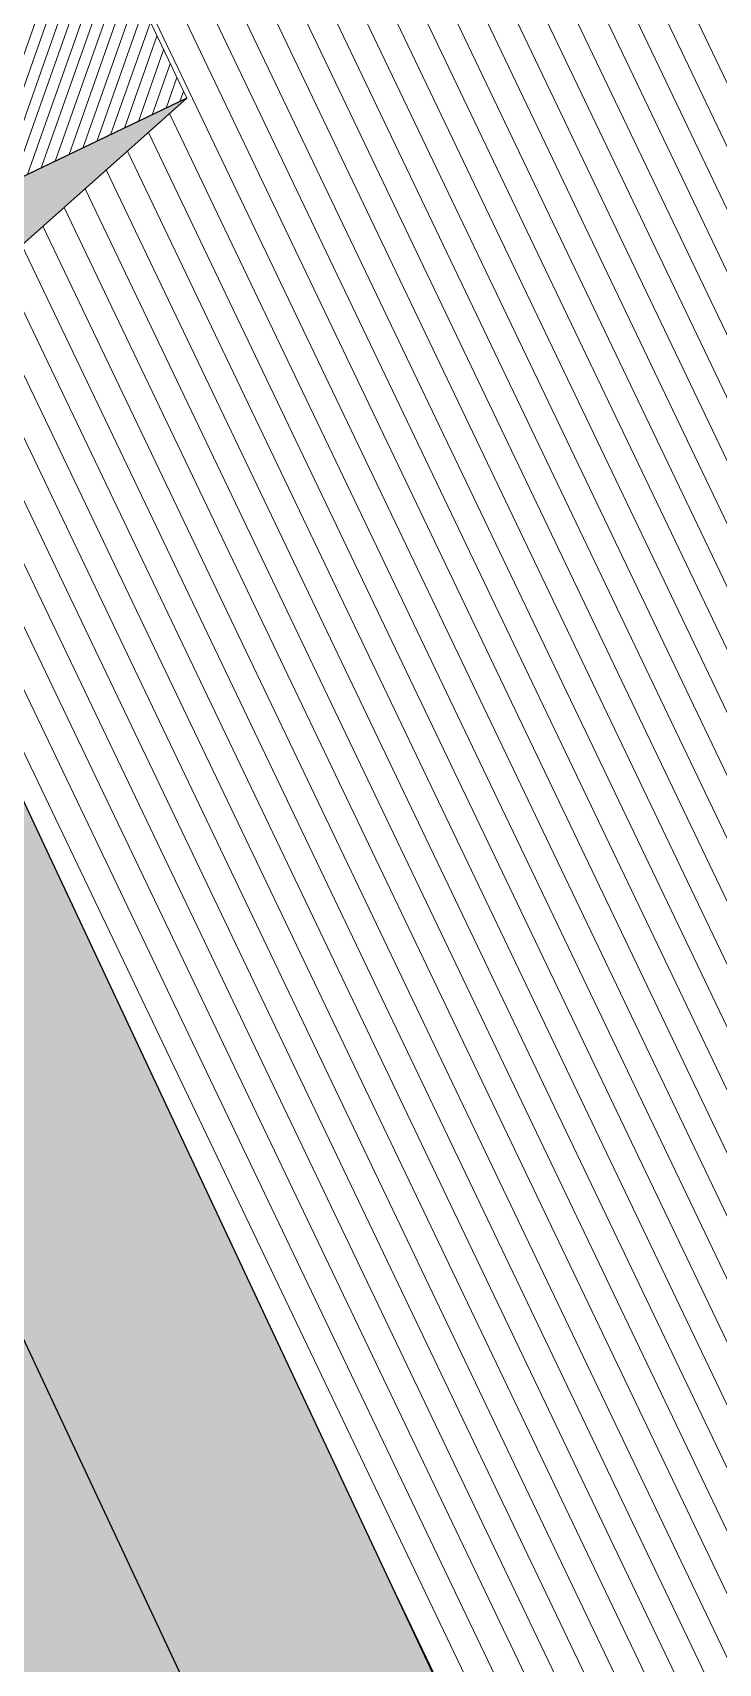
# Model space of a CAD drawing. Header units: metres. Extents: x 678805 to 1359287, y 2747329 to 5497370.
# Drawn here: x 679481.446 to 679482.047, y 2747416.135 to 2747417.565 of the extents above; entities that cross this region are included whole.
import ezdxf

# ---------------------------------------------------------------- set-up
doc = ezdxf.new("R2010")
doc.units = ezdxf.units.M
doc.layers.add('02-L-Waterfeatures 01', color=7, linetype='Continuous', true_color=0x4da6ff)
doc.layers.add('XREF_MON_WATERFEATURE$0$00_Aux', color=6, linetype='Continuous', plot=False)
doc.layers.add('XREF_MON_WATERFEATURE$0$02-L-projecció', color=7, linetype='Continuous', lineweight=5, true_color=0x636363)
doc.layers.add('XREF_MON_WATERFEATURE$0$3-TR tot_u', color=7, linetype='Continuous', lineweight=5, true_color=0x787878)
for name, color, linetype, lineweight in [('XREF_MON_WATERFEATURE$0$02-L-seccionat', 6, 'Continuous', 5), ('XREF_MON_WATERFEATURE$0$3-TR Formigó', 252, 'Continuous', 0), ('XREF_MON_WATERFEATURE$0$3-TR terra compactada', 45, 'Continuous', 0), ('XREF_MON_WATERFEATURE$0$3-TR Tot-u', 37, 'Continuous', 0)]:
    doc.layers.add(name, color=color, linetype=linetype, lineweight=lineweight)

# ---------------------------------------------------------------- blocks, each defined once
blk = doc.blocks.new('XREF_MON_WATERFEATURE$0$WTF Without Channel')
at = {"layer": 'XREF_MON_WATERFEATURE$0$3-TR Formigó'}
h = blk.add_hatch(dxfattribs=at)
h.set_pattern_fill('ANSI31', color=256, scale=0.003, angle=90, style=0)
h.set_pattern_definition([(135, (1.358779528952953, 0.1049445969983926), (-0.006735192090801864, -0.006735192090801864), [])])
h.paths.add_polyline_path([(4.110329755454407, 0.464878128050252), (4.110329755454407, 0.8148778565580336), (2.490238671648917, 0.8148778565580336), (2.490238671648917, 0.464878128050252)])
at = {"layer": 'XREF_MON_WATERFEATURE$0$3-TR terra compactada'}
h = blk.add_hatch(dxfattribs=at)
h.set_pattern_fill('LINE', color=256, scale=0.0075, style=0)
h.set_pattern_definition([(3.180554681463517e-15, (-0.0845599917398725, -1.595055404119194), (-8.673617379884035e-19, 0.0238125), [])])
h.paths.add_polyline_path([(-5.53626399124596e-06, 0.8741881636903939), (-5.536237375647346e-06, -0.7499505232405763), (7.645201560558569, -0.7499505230225632), (7.644030673154994, 0.7866132804195951), (4.536513713151985, 0.8108087480970578), (4.458066120157298, 1.011425611906631), (4.110179208653628, 1.01413429750308), (4.110179208653628, 0.464878128050252), (2.490238671648917, 0.464878128050252), (2.376964243046694, 0.8574036178634836)])
at = {"layer": 'XREF_MON_WATERFEATURE$0$3-TR Tot-u'}
h = blk.add_hatch(dxfattribs=at)
h.set_pattern_fill('EARTH', color=256, scale=0.005, angle=-84.07414778341365)
h.set_pattern_definition([(275.9258522165863, (1.508662058674115, -0.1148725102261983), (0.03485825126725671, -0.02830242601949161), [0.03175, -0.03175]), (275.9258522165863, (1.520504685665381, -0.1136432929922426), (0.03485825126725671, -0.02830242601949161), [0.03175, -0.03175]), (275.9258522165863, (1.532347312656646, -0.1124140757582861), (0.03485825126725671, -0.02830242601949161), [0.03175, -0.03175]), (5.925852216586344, (1.536704594065053, -0.1159518790107228), (0.02830242601949161, 0.03485825126725671), [0.03174999999999997, -0.03174999999999997]), (5.925852216586344, (1.537933811299009, -0.1277945060019885), (0.02830242601949161, 0.03485825126725671), [0.03174999999999997, -0.03174999999999997]), (5.925852216586344, (1.539163028532965, -0.1396371329932533), (0.02830242601949161, 0.03485825126725671), [0.03174999999999997, -0.03174999999999997])])
h.paths.add_polyline_path([(-5.536544751993944e-06, 0.8741881636923763), (2.376964243046694, 0.8574036178634836), (2.490238671648917, 0.464878128050252), (2.490238671623517, 0.8148778565580336), (2.708667553914298, 0.8148778565580336), (2.708667595275242, 1.054866273411669), (0.1943516316543867, 1.074182261771467), (0.216930352319348, 1.024007327297947), (-5.536544751993944e-06, 1.025673916006705)])
at = {"layer": 'XREF_MON_WATERFEATURE$0$3-TR tot_u'}
h = blk.add_hatch(dxfattribs=at)
h.set_pattern_fill('AR-CONC', color=256, scale=0.0002499999999999998, angle=90.27678088138283)
h.set_pattern_definition([(158.5528234916038, (-42.78699457145998, 32.41382599851346), (-0.01071414020334408, 0.04444703537656459), [0.004762499999999994, -0.05238749999999995]), (103.5528234916038, (-42.78699457145998, 32.41382599851346), (-0.042478511822929, -0.02355052202099124), [0.003809999999999991, -0.04191014604249987]), (209.0042681916038, (-42.78788741364846, 32.41752990564561), (-0.05319265014223656, 0.02089651386113734), [0.004047502199999995, -0.04452256114999995]), (154.7370234916038, (-42.79903456162432, 32.40978512769794), (-0.01159854796105582, 0.06759205884945055), [0.007143749999999996, -0.07858124999999995]), (205.1883811016038, (-42.80000111194098, 32.41541779177493), (-0.07752613342460271, 0.03658516449488297), [0.006071255784999993, -0.0667839020399999]), (99.73697466160382, (-42.79903456162432, 32.40978512769794), (-0.07752613342278561, 0.036585164499046), [0.005714991767499993, -0.0628649329799999]), (129.5528234916038, (-42.79804499925816, 32.41681533908701), (0.01217751511735449, 0.04406843003303181), [0.004762499999999997, -0.05238749999999997]), (74.55282349160389, (-42.79804499925816, 32.41681533908701), (-0.0485699864642681, -3.622266203685831e-06), [0.003809999999999994, -0.04190999999999991]), (180.0042684916039, (-42.79703020596647, 32.42048770884281), (-0.03639247154533939, 0.04406480761108346), [0.004047502199999998, -0.04452248439999997]), (146.0528234916038, (-42.78699457145998, 32.41382599851346), (-0.02028587552938745, -0.005993882991116794), [0, -0.04140199999999995, 0, -0.04254499999999995, 0, -0.04206874999999995]), (116.0528234916039, (-42.78699457145998, 32.41382599851346), (-0.02905871588294157, 0.007867938773241597), [0, -0.02425699999999995, 0, -0.04044949999999991, 0, -0.01603374999999996]), (76.05282349160389, (-42.78248900048205, 32.40040140968046), (-0.009427757665139928, 0.03259170348029379), [0, -0.01587499999999993, 0, -0.04952999999999987, 0, -0.06572249999999974]), (66.05282349160389, (-42.78046856460863, 32.39438141506395), (-0.01780916575072015, 0.03308521069580599), [0, -0.02063749999999998, 0, -0.03289299999999997, 0, -0.04667249999999996])])
h.paths.add_polyline_path([(0.194583493892182, 1.07418028416405), (2.708899457513037, 1.054864295804252), (2.708603232039573, 1.204870996496144), (0.1583192873396602, 1.224463306798103), (0.1583192868739989, 1.154767410329047)])
at = {"layer": 'XREF_MON_WATERFEATURE$0$00_Aux'}
blk.add_lwpolyline([(-5.536544751993944e-06, 0.8741881636923763), (2.376964243046694, 0.8574036178634836), (2.490238671648917, 0.464878128050252), (2.490238671623517, 0.8148778565580336), (2.708667553914298, 0.8148778565580336), (2.708667595275242, 1.054866273411669), (0.1943516316543867, 1.074182261771467), (0.216930352319348, 1.024007327297947), (-5.536544751993944e-06, 1.025673916006705)], close=True, dxfattribs=at)
at = {"layer": 'XREF_MON_WATERFEATURE$0$02-L-projecció'}
blk.add_lwpolyline([(0.1943682498324, 1.074181937755688), (2.7086675952752, 1.054866076604339)], dxfattribs=at)
blk.add_lwpolyline([(-5.53626399124596e-06, 0.8741881636903939), (-5.536237375647346e-06, -0.7499505232405763), (7.645201560558569, -0.7499505230225632), (7.644030673154994, 0.7866132804195951), (4.536513713151985, 0.8108087480970578), (4.458066120157298, 1.011425611906631), (4.110179208653628, 1.01413429750308), (4.110179208653628, 0.464878128050252), (2.490238671648917, 0.464878128050252), (2.376964243046694, 0.8574036178634836)], close=True, dxfattribs=at)
at = {"layer": 'XREF_MON_WATERFEATURE$0$02-L-seccionat'}
blk.add_lwpolyline([(2.490238671648917, 0.8148778565580336), (4.110329755454407, 0.8148778565580336), (4.110329755454407, 0.464878128050252), (2.490238671648917, 0.464878128050252)], close=True, dxfattribs=at)
blk = doc.blocks.new('XREF_MON_WATERFEATURE')
at = {"rotation": 115.5575828866667}
blk.add_blockref('XREF_MON_WATERFEATURE$0$WTF Without Channel', (679483.0746399837, 2747415.46115167), dxfattribs=at)

msp = doc.modelspace()

# ---------------------------------------------------------------- block references
at = {"layer": '02-L-Waterfeatures 01', "color": 18, "true_color": 0x000000}
msp.add_blockref('XREF_MON_WATERFEATURE', (0, 0), dxfattribs=at)

doc.saveas('drawing.dxf')
